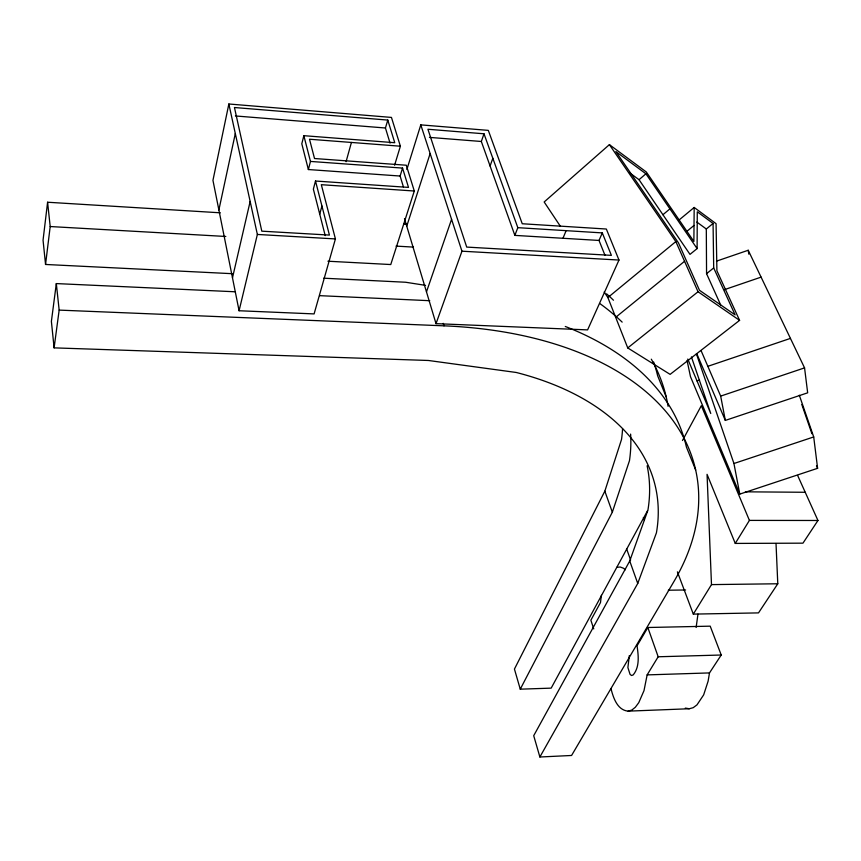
<?xml version="1.0" encoding="UTF-8"?>
<svg xmlns="http://www.w3.org/2000/svg" width="861" height="861" viewBox="0 0 861 861"><rect width="100%" height="100%" fill="white"/><g stroke="black" fill="none" stroke-linecap="round" stroke-linejoin="round"><path stroke-width="1.29" d="M697.109 248.592L697.27 211.784L713.069 223.462L713.694 267.932L735.111 314.878L699.487 290.286L678.457 242.867L615.841 151.547L645.922 173.793L697.109 248.592L689.995 254.382L639.034 179.701L629.348 172.598M604.185 291.997L607.888 297.551L627.744 347.93L670.116 374.374L739.588 320.357L716.912 270.774L716.072 223.677L694.181 207.458L693.88 241.467L646.32 171.996L609.394 144.637L544.163 201.98L560.468 226.432M697.97 614.087L696.129 627.475M220.362 212.807L47.592 202.238L43.05 240.197L45.547 264.467L232.309 273.69M45.547 264.467L50.196 226.54L47.592 202.238M601.398 595.317L600.483 602.571L590.861 620.211L593.735 628.907M234.978 291.771L56.32 283.581L51.391 321.411L54.103 347.866L428.401 360.479L516.266 372.479A323.176 189.259 -12.8 0 1 656.416 532.862L637.743 583.457L539.879 757.002L571.575 755.474L673.969 581.466A367.055 215.648 -12.8 0 0 444.018 325.835L443.264 323.359M54.103 347.866L59.161 310.111L56.32 283.581M628.121 711.143L689.306 708.743L693.191 707.688L696.958 704.901L703.663 694.87L708.119 681.137L709.496 672.915L721.227 655.017L710.207 626.162L647.827 627.508L658.181 656.771L647.138 674.895L644.006 690.63L638.754 702.684L635.321 707.268L631.78 710.088L628.121 711.143C617.294 710.131 613.312 697.733 611.019 688.757M629.326 655.555L627.895 667.566L630.069 674.389L631.543 675.508L633.19 674.916C639.863 666.866 638.421 655.404 637.054 645.793L647.827 627.508M394.586 165.237L400.387 146.209L391.454 117.419L228.854 103.998L212.947 180.358L239.078 310.746L314.104 313.91L335.424 238.927L321.325 184.695L414.292 191.013L390.765 264.542L327.923 261.217M218.877 209.944L235.311 133.53M232.481 277.845L250.153 201.452M239.078 310.746L257.364 234.45L228.854 103.998M303.847 135.683L310.466 161.427L402.561 168.089L408.501 187.397L315.503 181.025L329.419 235.085L261.809 231.168L234.45 107.517L387.784 120.077L394.758 142.722L303.847 135.683L301.802 143.798L308.367 169.542L400.107 176.031L403.422 186.891M308.367 169.542L310.466 161.427M315.503 181.025L313.361 189.14L325.21 235.623M319.732 214.152L321.939 206.027M346.068 161.696L351.417 142.452M390.055 143.109L385.448 127.998L387.784 120.077M400.107 176.031L402.561 168.089M406.876 169.456L420.792 124.877L488.316 130.377L522.25 223.752L606.338 229.026L618.984 260.044L587.6 329.892L436.021 323.65L404.498 218.683M406.747 226.163L430.134 153.549M647.558 510.702L551.18 688.133L520.259 689.177L514.437 669.062L604.842 491.157L621.524 439.444A308.529 195.049 -12.5 0 0 622.568 428.789M520.259 689.177L612.332 512.187L629.466 460.7A311.854 193.854 -12.6 0 0 630.618 434.095M426.475 291.868L451.573 219.329M605.025 255.416L599.019 240.445L514.856 235.387L481.331 141.484L484 133.789L427.928 129.258L466.705 247.085L611.385 255.362L602.291 232.9L517.827 227.67L484 133.789M490.081 166.001L492.836 158.295M436.021 323.65L461.959 251.197L420.792 124.877M539.879 757.002L533.712 735.692L629.735 561.006L647.924 510.11A319.603 190.798 -12.8 0 0 647.128 465.801M514.856 235.387L517.827 227.67M562.976 238.282L566.118 230.662M599.019 240.445L602.291 232.9M682.482 440.509L701.328 405.682L749.414 520.399L735.262 543.42L802.969 543.162L817.95 520.485L797.63 475.444M776.019 543.506L777.784 583.769L758.509 612.892L693.309 614.119L711.487 584.608L707.053 474.325L735.262 543.42M639.034 179.701L645.922 173.793M662.927 214.723L669.923 208.868M678.726 220.287L694.181 207.458M686.766 231.426L694.02 225.453M607.888 297.551L675.842 241.586L609.394 144.637M720.679 304.977L706.558 273.669L706.311 229.004L713.069 223.462M615.68 317.332L684.56 261.281M706.558 273.669L713.694 267.932M627.744 347.93L698.034 291.75L739.588 320.357M716.47 261.152L748.22 250.26L804.561 367.884L807.672 392.81L725.328 420.416L696.797 353.742M724.316 289.694L761.092 277.134M707.85 366.323L790.441 338.395M697.012 380.928L699.53 380.078M725.328 420.416L720.679 396.103L804.561 367.884M813.71 436.947L817.606 468.309L739.782 494.106L733.938 463.509L813.71 436.947L799.32 395.221M616.799 567.313L620.211 567.012L623.622 568.303L625.226 569.831M647.138 674.895L709.496 672.915M658.181 656.771L721.227 655.017M668.308 590.215L685.593 589.979M711.487 584.608L777.784 583.769M749.414 520.399L817.95 520.485M745.389 491.825L805.218 492.277M59.161 310.111L444.018 325.835M319.603 295.657L429.747 300.704M323.682 278.2L405.639 282.247L425.56 285.368M257.364 234.45L335.424 238.927M50.196 226.54L225.808 236.474M396.049 246.106L413.474 247.096M461.959 251.197L618.984 260.044M403.852 224.021L406.521 224.183M400.387 146.209L309.508 139.234L314.523 158.521L406.295 165.226L414.292 191.013M429.445 137.383L481.331 141.484M235.387 115.955L385.448 127.998M685.302 708.097L689.306 708.743M696.818 222.041L706.311 229.004M816.486 465.876L817.606 468.309M675.842 241.586L698.034 291.75M701.048 350.545L720.679 396.103M687.788 359.069L710.755 413.484L691.415 356.917M739.782 494.106L690.479 376.655L687.056 360.447M666.274 397.158L657.632 375.74A350.319 222.106 -12.5 0 0 653.66 362.018M695.677 470.02L686.4 447.031A362.965 217.359 -12.7 0 0 565.279 326.47M677.392 571.855L693.309 614.119M643.35 517.569L644.265 520.022M626.571 548.737L630.618 560.07M604.842 491.157L612.332 512.187M629.735 561.006L637.743 583.457M801.806 404.487L811.901 433.74M696.409 353.849L733.938 463.509M748.22 250.26L748.822 254.167M600.16 303.793A354.119 220.771 -12.6 0 1 622.159 322.122M651.303 359.177A354.119 220.771 -12.6 0 1 668.082 406.327M606.618 293.849A350.319 222.106 -12.5 0 1 613.473 300.22"/></g></svg>
